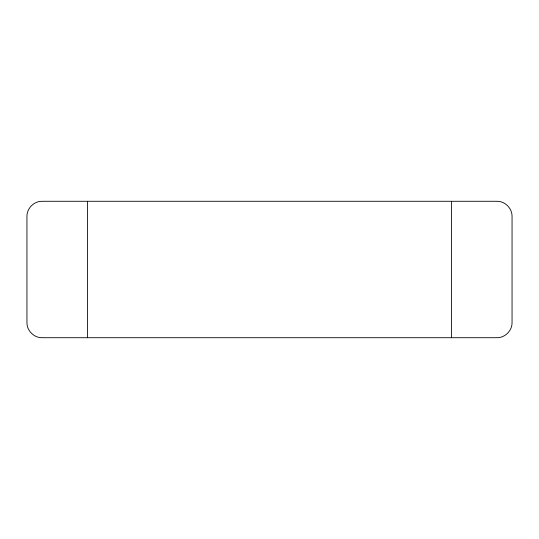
<?xml version="1.0" encoding="UTF-8"?>
<svg xmlns="http://www.w3.org/2000/svg" width="539" height="539" viewBox="0 0 539 539"><rect width="100%" height="100%" fill="white"/><g stroke="black" fill="none" stroke-linecap="round" stroke-linejoin="round"><path stroke-width="0.81" d="M42.143 201.283C34.024 201.094 26.782 208.33 26.95 216.442L26.95 322.558C26.782 330.67 34.024 337.906 42.143 337.717M496.891 337.717C504.868 337.926 512.266 330.683 512.05 322.558L512.05 216.442C512.225 208.337 504.976 201.108 496.891 201.283M42.608 201.283L496.392 201.283M42.608 337.717L496.392 337.717M451.412 201.283L451.412 337.717M87.587 201.283L87.587 337.717"/></g></svg>
